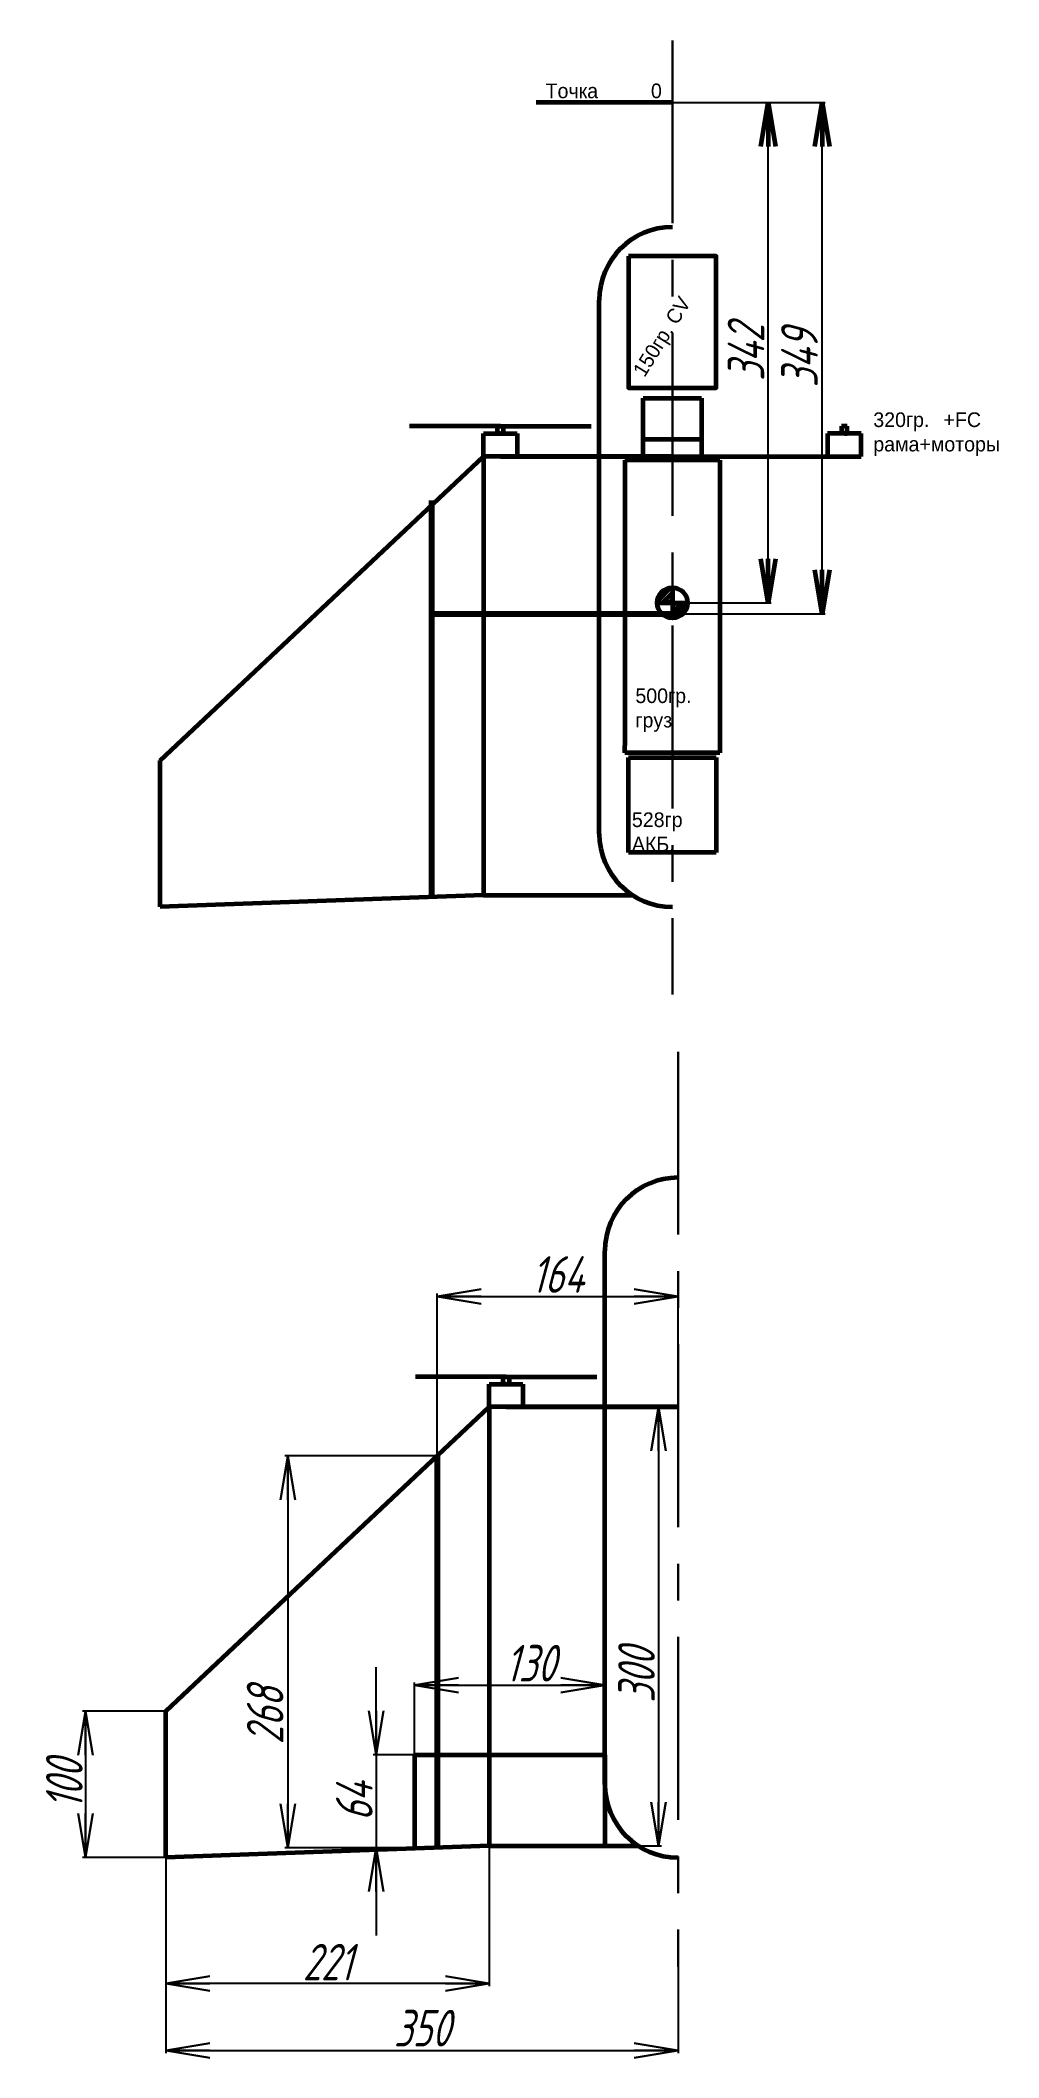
# Model space of a CAD drawing. Header units: millimetres. Extents: x 229 to 883, y 293 to 1672.
import ezdxf

# ---------------------------------------------------------------- set-up
doc = ezdxf.new("R2010")
doc.units = ezdxf.units.MM
doc.linetypes.add('CENTER', pattern=[2, 1.25, -0.25, 0.25, -0.25])
for name, color, linetype, lineweight in [('_axes (Оси)', 6, 'CENTER', 30), ('_basic (Основной)', 4, 'Continuous', 60), ('_inscription (Знаки)', 30, 'Continuous', 80), ('_remote (Тонкий)', 9, 'Continuous', 30), ('_text (Надписи)', 2, 'Continuous', 30)]:
    doc.layers.add(name, color=color, linetype=linetype, lineweight=lineweight)
doc.layers.get('0').off()
doc.styles.add('ESKD', font='eskd.shx', dxfattribs={"width": 0.9, "oblique": 15})
doc.dimstyles.new('ESKD', dxfattribs={"dimtxt": 25, "dimasz": 30, "dimexe": 2, "dimexo": 0, "dimgap": 2, "dimtad": 1, "dimtoh": 1, "dimzin": 12, "dimdsep": 46, "dimtxsty": 'ESKD', "dimblk1": 'OPEN', "dimblk2": 'OPEN', "dimsah": 1, "dimcen": 5, "dimclrd": 9, "dimclre": 9, "dimclrt": 2, "dimadec": 0, "dimazin": 0, "dimtfac": 1, "dimtmove": 0, "dimatfit": 3, "dimldrblk": 'OPEN', "dimfxl": 1, "dimtolj": 1, "dimtzin": 12, "dimarcsym": 0})

# ---------------------------------------------------------------- blocks, each defined once
blk = doc.blocks.new('y')
at = {"layer": '_basic (Основной)'}
for p, q in [((6567.9, 4304.7), (6535.4, 4304.7)), ((6535.4, 4304.7), (6535.4, 4109.7)), ((6600.4, 4304.7), (6567.9, 4304.7)), ((6600.4, 4304.7), (6600.4, 4104.7)), ((6535.4, 4104.7), (6535.4, 4109.7)), ((6600.4, 4104.7), (6535.4, 4104.7))]:
    blk.add_line(p, q, dxfattribs=at)
at = {"layer": '_text (Надписи)', "insert": (6542.6, 4148.7), "char_height": 10, "attachment_point": 1}
blk.add_mtext_dynamic_manual_height_columns('500гр.\\Pгруз', width=71.282, gutter_width=12.5, heights=[26.8], dxfattribs=at)
blk = doc.blocks.new('_OPEN')
at = {"color": 0, "linetype": 'ByBlock'}
for p, q in [((-1, 0.167), (0, 0)), ((0, 0), (-1, -0.167)), ((0, 0), (-1, 0))]:
    blk.add_line(p, q, dxfattribs=at)
blk = doc.blocks.new('*D30')
at = {"layer": '_remote (Тонкий)', "color": 9, "lineweight": -2, "transparency": 16777216}
for p, q in [((314.3, 529.8), (257.5, 529.8)), ((259.5, 499.8), (259.5, 459.8)), ((314.3, 429.8), (257.5, 429.8))]:
    blk.add_line(p, q, dxfattribs=at)
at = {"layer": '_remote (Тонкий)', "color": 9, "lineweight": -2, "transparency": 16777216, "xscale": 30, "yscale": 30, "zscale": 30}
for p, rotation in [((259.5, 529.8), 90), ((259.5, 429.8), 270)]:
    blk.add_blockref('_OPEN', p, dxfattribs=dict(at, rotation=rotation))
at = {"layer": '_remote (Тонкий)', "color": 2, "transparency": 16777216, "insert": (245, 479.8), "char_height": 25, "attachment_point": 5, "rotation": 90, "style": 'ESKD'}
blk.add_mtext('\\A1;100', dxfattribs=at)
blk = doc.blocks.new('*D31')
at = {"layer": '_remote (Тонкий)', "color": 9, "lineweight": -2, "transparency": 16777216}
for p, q in [((535.3, 737.7), (653, 737.7)), ((651, 707.7), (651, 467.7)), ((535.3, 437.7), (653, 437.7))]:
    blk.add_line(p, q, dxfattribs=at)
at = {"layer": '_remote (Тонкий)', "color": 9, "lineweight": -2, "transparency": 16777216, "xscale": 30, "yscale": 30, "zscale": 30}
for p, rotation in [((651, 737.7), 90), ((651, 437.7), 270)]:
    blk.add_blockref('_OPEN', p, dxfattribs=dict(at, rotation=rotation))
at = {"layer": '_remote (Тонкий)', "color": 2, "transparency": 16777216, "insert": (635.9, 554.4), "char_height": 25, "attachment_point": 5, "rotation": 90, "style": 'ESKD'}
blk.add_mtext('\\A1;300', dxfattribs=at)
blk = doc.blocks.new('*D32')
at = {"layer": '_remote (Тонкий)', "color": 9, "lineweight": -2, "transparency": 16777216}
for p, q in [((499.8, 704.3), (395.6, 704.3)), ((397.6, 674.3), (397.6, 466.5)), ((499.8, 436.5), (395.6, 436.5))]:
    blk.add_line(p, q, dxfattribs=at)
at = {"layer": '_remote (Тонкий)', "color": 9, "lineweight": -2, "transparency": 16777216, "xscale": 30, "yscale": 30, "zscale": 30}
for p, rotation in [((397.6, 704.3), 90), ((397.6, 436.5), 270)]:
    blk.add_blockref('_OPEN', p, dxfattribs=dict(at, rotation=rotation))
at = {"layer": '_remote (Тонкий)', "color": 2, "transparency": 16777216, "insert": (382.2, 526.8), "char_height": 25, "attachment_point": 5, "rotation": 90, "style": 'ESKD'}
blk.add_mtext('\\A1;268', dxfattribs=at)
blk = doc.blocks.new('*D33')
at = {"layer": '_remote (Тонкий)', "color": 9, "lineweight": -2, "transparency": 16777216}
for p, q in [((314.3, 429.8), (314.3, 296)), ((664.3, 355), (664.3, 296)), ((344.3, 298), (634.3, 298))]:
    blk.add_line(p, q, dxfattribs=at)
at = {"layer": '_remote (Тонкий)', "color": 9, "lineweight": -2, "transparency": 16777216, "xscale": 30, "yscale": 30, "zscale": 30, "rotation": 180}
blk.add_blockref('_OPEN', (314.3, 298), dxfattribs=at)
at = {"layer": '_remote (Тонкий)', "color": 9, "lineweight": -2, "transparency": 16777216, "xscale": 30, "yscale": 30, "zscale": 30}
blk.add_blockref('_OPEN', (664.3, 298), dxfattribs=at)
at = {"layer": '_remote (Тонкий)', "color": 2, "transparency": 16777216, "insert": (489.3, 313.2), "char_height": 25, "attachment_point": 5, "style": 'ESKD'}
blk.add_mtext('\\A1;350', dxfattribs=at)
blk = doc.blocks.new('*D34')
at = {"layer": '_remote (Тонкий)', "color": 9, "lineweight": -2, "transparency": 16777216}
for p, q in [((314.3, 429.8), (314.3, 341.8)), ((535.3, 437.7), (535.3, 341.8)), ((505.3, 343.8), (344.3, 343.8))]:
    blk.add_line(p, q, dxfattribs=at)
at = {"layer": '_remote (Тонкий)', "color": 9, "lineweight": -2, "transparency": 16777216, "xscale": 30, "yscale": 30, "zscale": 30, "rotation": 180}
blk.add_blockref('_OPEN', (314.3, 343.8), dxfattribs=at)
at = {"layer": '_remote (Тонкий)', "color": 9, "lineweight": -2, "transparency": 16777216, "xscale": 30, "yscale": 30, "zscale": 30}
blk.add_blockref('_OPEN', (535.3, 343.8), dxfattribs=at)
at = {"layer": '_remote (Тонкий)', "color": 2, "transparency": 16777216, "insert": (424.8, 358.3), "char_height": 25, "attachment_point": 5, "style": 'ESKD'}
blk.add_mtext('\\A1;221', dxfattribs=at)
blk = doc.blocks.new('*D35')
at = {"layer": '_remote (Тонкий)', "color": 9, "lineweight": -2, "transparency": 16777216}
for p, q in [((499.8, 704.3), (499.8, 815.3)), ((664.3, 737.7), (664.3, 815.3)), ((529.8, 813.3), (634.3, 813.3))]:
    blk.add_line(p, q, dxfattribs=at)
at = {"layer": '_remote (Тонкий)', "color": 9, "lineweight": -2, "transparency": 16777216, "xscale": 30, "yscale": 30, "zscale": 30, "rotation": 180}
blk.add_blockref('_OPEN', (499.8, 813.3), dxfattribs=at)
at = {"layer": '_remote (Тонкий)', "color": 9, "lineweight": -2, "transparency": 16777216, "xscale": 30, "yscale": 30, "zscale": 30}
blk.add_blockref('_OPEN', (664.3, 813.3), dxfattribs=at)
at = {"layer": '_remote (Тонкий)', "color": 2, "transparency": 16777216, "insert": (582, 828.3), "char_height": 25, "attachment_point": 5, "style": 'ESKD'}
blk.add_mtext('\\A1;164', dxfattribs=at)
blk = doc.blocks.new('*D36')
at = {"layer": '_remote (Тонкий)', "color": 9, "lineweight": -2, "transparency": 16777216}
for p, q in [((484.3, 500), (484.3, 549.5)), ((514.3, 547.5), (584.3, 547.5)), ((614.3, 500), (614.3, 549.5))]:
    blk.add_line(p, q, dxfattribs=at)
at = {"layer": '_remote (Тонкий)', "color": 9, "lineweight": -2, "transparency": 16777216, "xscale": 30, "yscale": 30, "zscale": 30, "rotation": 180}
blk.add_blockref('_OPEN', (484.3, 547.5), dxfattribs=at)
at = {"layer": '_remote (Тонкий)', "color": 9, "lineweight": -2, "transparency": 16777216, "xscale": 30, "yscale": 30, "zscale": 30}
blk.add_blockref('_OPEN', (614.3, 547.5), dxfattribs=at)
at = {"layer": '_remote (Тонкий)', "color": 2, "transparency": 16777216, "insert": (563.4, 562.6), "char_height": 25, "attachment_point": 5, "style": 'ESKD'}
blk.add_mtext('\\A1;130', dxfattribs=at)
blk = doc.blocks.new('*D37')
at = {"layer": '_remote (Тонкий)', "color": 9, "lineweight": -2, "transparency": 16777216}
for p, q in [((458.1, 530), (458.1, 560)), ((484.3, 500), (456.1, 500)), ((458.1, 500), (458.1, 436.5)), ((484.3, 436.5), (456.1, 436.5)), ((458.1, 406.5), (458.1, 376.5))]:
    blk.add_line(p, q, dxfattribs=at)
at = {"layer": '_remote (Тонкий)', "color": 9, "lineweight": -2, "transparency": 16777216, "xscale": 30, "yscale": 30, "zscale": 30}
for p, rotation in [((458.1, 500), 270), ((458.1, 436.5), 90)]:
    blk.add_blockref('_OPEN', p, dxfattribs=dict(at, rotation=rotation))
at = {"layer": '_remote (Тонкий)', "color": 2, "transparency": 16777216, "insert": (443.1, 468.2), "char_height": 25, "attachment_point": 5, "rotation": 90, "style": 'ESKD'}
blk.add_mtext('\\A1;64', dxfattribs=at)
blk = doc.blocks.new('*D38')
at = {"layer": '_basic (Основной)', "color": 9, "lineweight": -2, "transparency": 16777216}
for p, q in [((660.4, 1629.2), (727.8, 1629.2)), ((725.8, 1317.3), (725.8, 1599.2)), ((670.8, 1287.3), (727.8, 1287.3))]:
    blk.add_line(p, q, dxfattribs=at)
at = {"layer": '_basic (Основной)', "color": 9, "lineweight": -2, "transparency": 16777216, "xscale": 30, "yscale": 30, "zscale": 30}
for p, rotation in [((725.8, 1629.2), 90), ((725.8, 1287.3), 270)]:
    blk.add_blockref('_OPEN', p, dxfattribs=dict(at, rotation=rotation))
at = {"layer": '_basic (Основной)', "color": 2, "transparency": 16777216, "insert": (710.7, 1458.3), "char_height": 25, "attachment_point": 5, "rotation": 90, "style": 'ESKD'}
blk.add_mtext('\\A1;342', dxfattribs=at)
blk = doc.blocks.new('*D39')
at = {"layer": '_basic (Основной)', "color": 9, "lineweight": -2, "transparency": 16777216}
for p, q in [((660.4, 1629.2), (764.8, 1629.2)), ((762.8, 1309.8), (762.8, 1599.2)), ((660.4, 1279.8), (764.8, 1279.8))]:
    blk.add_line(p, q, dxfattribs=at)
at = {"layer": '_basic (Основной)', "color": 9, "lineweight": -2, "transparency": 16777216, "xscale": 30, "yscale": 30, "zscale": 30}
for p, rotation in [((762.8, 1629.2), 90), ((762.8, 1279.8), 270)]:
    blk.add_blockref('_OPEN', p, dxfattribs=dict(at, rotation=rotation))
at = {"layer": '_basic (Основной)', "color": 2, "transparency": 16777216, "insert": (747.2, 1454.5), "char_height": 25, "attachment_point": 5, "rotation": 90, "style": 'ESKD'}
blk.add_mtext('\\A1;349', dxfattribs=at)

msp = doc.modelspace()

# ---------------------------------------------------------------- hatches: boundary and pattern name
at = {"layer": '_basic (Основной)'}
h = msp.add_hatch(dxfattribs=at)
h.set_pattern_fill('ANSI31', color=0)
h.set_pattern_definition([(45, (-5714.7663, -1884.0098), (-2.245064, 2.245064), [])])
h.paths.add_polyline_path([(650.003, 1287.331), (670.787, 1287.331, 1)])
h.paths.add_polyline_path([(670.787, 1287.331, 0.41421356), (660.395, 1297.723), (660.395, 1276.939, 0.41421356)])

# ---------------------------------------------------------------- linework, layer by layer
at = {"layer": '_axes (Оси)', "ltscale": 100}
for p, q in [((660.395, 1671.729), (660.395, 1019.617)), ((664.297, 980.552), (664.297, 354.993))]:
    msp.add_line(p, q, dxfattribs=at)
at = {"layer": '_basic (Основной)'}
for p, q in [((660.395, 1629.177), (567.24, 1629.177)), ((610.395, 1408.272), (610.395, 1494.124)), ((640.395, 1387.411), (640.395, 1427.133)), ((640.395, 1427.133), (680.395, 1427.133)), ((680.395, 1427.133), (680.395, 1387.411)), ((542.893, 1407.945), (480.893, 1407.945)), ((540.893, 1402.945), (540.893, 1407.945)), ((540.893, 1407.945), (544.893, 1407.945)), ((542.893, 1407.945), (604.893, 1407.945)), ((544.893, 1407.945), (544.893, 1402.945)), ((610.395, 1129.464), (610.395, 1408.272)), ((779.893, 1407.945), (775.893, 1407.945)), ((775.893, 1407.945), (775.893, 1402.945)), ((779.893, 1402.945), (779.893, 1407.945)), ((531.393, 1387.411), (531.393, 1402.945)), ((531.393, 1402.945), (554.393, 1402.945)), ((542.893, 1402.945), (540.893, 1402.945)), ((554.393, 1402.945), (554.393, 1387.411)), ((640.395, 1399.177), (680.395, 1399.177)), ((789.393, 1402.945), (766.393, 1402.945)), ((766.393, 1402.945), (766.393, 1387.411)), ((777.893, 1402.945), (779.893, 1402.945)), ((789.393, 1387.411), (789.393, 1402.945)), ((310.395, 1179.464), (531.393, 1387.411)), ((531.393, 1387.411), (531.393, 1087.411)), ((542.893, 1387.411), (531.393, 1387.411)), ((660.393, 1387.411), (542.893, 1387.411)), ((542.893, 1387.411), (777.893, 1387.411)), ((777.893, 1387.411), (789.393, 1387.411)), ((660.395, 1297.723), (660.395, 1276.939)), ((650.003, 1287.331), (670.787, 1287.331)), ((310.395, 1079.464), (310.395, 1179.464)), ((630.395, 1181.677), (690.395, 1181.677)), ((630.395, 1116.677), (630.395, 1181.677)), ((690.395, 1181.677), (690.395, 1116.677)), ((690.395, 1116.677), (630.395, 1116.677)), ((531.393, 1087.411), (310.395, 1079.464)), ((531.393, 1087.411), (633.348, 1087.411)), ((614.297, 758.6), (614.297, 844.452)), ((614.297, 479.792), (614.297, 758.6)), ((546.795, 758.272), (484.795, 758.272)), ((535.295, 737.739), (535.295, 753.272)), ((535.295, 753.272), (558.295, 753.272)), ((544.795, 753.272), (544.795, 758.272)), ((544.795, 758.272), (548.795, 758.272)), ((546.795, 753.272), (544.795, 753.272)), ((546.795, 758.272), (608.795, 758.272)), ((548.795, 758.272), (548.795, 753.272)), ((558.295, 753.272), (558.295, 737.739)), ((314.297, 529.792), (535.295, 737.739)), ((535.295, 737.739), (535.295, 437.739)), ((546.795, 737.739), (535.295, 737.739)), ((664.295, 737.739), (546.795, 737.739)), ((546.795, 737.739), (664.297, 737.739)), ((314.297, 429.792), (314.297, 529.792)), ((484.297, 500.027), (614.297, 500.027)), ((484.297, 500.027), (484.297, 435.905)), ((614.297, 500.027), (614.297, 437.739)), ((535.295, 437.739), (314.297, 429.792)), ((535.295, 437.739), (637.25, 437.739))]:
    msp.add_line(p, q, dxfattribs=at)
msp.add_lwpolyline([(630.395, 1524.177), (630.395, 1434.177), (690.395, 1434.177), (690.395, 1524.177)], close=True, dxfattribs=at)
msp.add_circle((660.395, 1287.331), 10.392, dxfattribs=at)
for centre, start, end in [((660.395, 1494.124), 90, 180), ((660.395, 1129.464), 180, 270), ((664.297, 844.452), 90, 180), ((664.297, 479.792), 180, 270)]:
    msp.add_arc(centre, 50, start, end, dxfattribs=at)
at = {"layer": '_inscription (Знаки)'}
for p, q in [((495.894, 1357.221), (495.894, 1086.135)), ((495.894, 1279.804), (660.395, 1279.804)), ((499.796, 704.336), (499.796, 436.463))]:
    msp.add_line(p, q, dxfattribs=at)

# ---------------------------------------------------------------- block references
at = {"layer": '_basic (Основной)'}
msp.add_blockref('y', (-5907.469, -2919.883), dxfattribs=at)

# ---------------------------------------------------------------- texts
at = {"layer": '_text (Надписи)'}
note = msp.add_mtext_dynamic_manual_height_columns('Точка \\P', width=35.44206, gutter_width=36.529, heights=[15.647, 0], dxfattribs=dict(at, insert=(573.782, 1642.207), char_height=10, attachment_point=1))
for column, words in zip(note.columns.linked_columns, ['0\\P']):
    column.text = words
at = {"layer": '_text (Надписи)', "insert": (632.866, 1446.168), "char_height": 10, "attachment_point": 1, "rotation": 58.146391}
msp.add_mtext_dynamic_manual_height_columns('150гр. CV', width=88.4521, gutter_width=12.5, heights=[26.81], dxfattribs=at)
at = {"layer": '_text (Надписи)'}
note = msp.add_mtext_dynamic_manual_height_columns('320гр.\\Pрама+моторы\\P', width=35.44206, gutter_width=12.5, heights=[26.81, 0], dxfattribs=dict(at, insert=(797.662, 1417.457), char_height=10, attachment_point=1))
for column, words in zip(note.columns.linked_columns, ['+FC']):
    column.text = words
at = {"layer": '_text (Надписи)', "insert": (632.765, 1144.071), "char_height": 10, "attachment_point": 1}
msp.add_mtext_dynamic_manual_height_columns('528гр\\PАКБ.', width=71.28159, gutter_width=12.5, heights=[26.81], dxfattribs=at)

# ---------------------------------------------------------------- dimensions: what is measured, and where the dimension line sits
at = {"layer": '_basic (Основной)'}
for base, p1, picture, middle in [((725.798, 1629.177), (670.787, 1287.331), '*D38', (710.651, 1458.254)), ((762.82, 1629.177), (660.395, 1279.804), '*D39', (747.155, 1454.49))]:
    dim = msp.add_linear_dim(base=base, p1=p1, p2=(660.395, 1629.177), angle=90, dimstyle='ESKD', override={"dimdec": 0}, dxfattribs=at)
    dim.commit()
    dim.dimension.update_dxf_attribs({"geometry": picture, "text_midpoint": middle})
at = {"layer": '_remote (Тонкий)'}
dim = msp.add_linear_dim(base=(664.295, 813.303), p1=(499.796, 704.336), p2=(664.295, 737.739), dimstyle='ESKD', override={"dimdec": 0}, dxfattribs=at)
dim.commit()
dim.dimension.update_dxf_attribs({"geometry": '*D35', "text_midpoint": (582.046, 828.32)})
dim = msp.add_linear_dim(base=(651.008, 437.739), p1=(535.295, 737.739), p2=(535.295, 437.739), angle=90, dimstyle='ESKD', dxfattribs=at)
dim.commit()
dim.dimension.update_dxf_attribs({"geometry": '*D31', "text_midpoint": (651.008, 554.377), "dimtype": 160})
dim = msp.add_linear_dim(base=(397.588, 436.463), p1=(499.796, 704.336), p2=(499.796, 436.463), angle=90, dimstyle='ESKD', override={"dimdec": 0}, dxfattribs=at)
dim.commit()
dim.dimension.update_dxf_attribs({"geometry": '*D32', "text_midpoint": (397.588, 526.832), "dimtype": 160})
dim = msp.add_linear_dim(base=(614.297, 547.491), p1=(484.297, 500.027), p2=(614.297, 500.027), dimstyle='ESKD', override={"dimdec": 0}, dxfattribs=at)
dim.commit()
dim.dimension.update_dxf_attribs({"geometry": '*D36', "text_midpoint": (563.418, 547.491), "dimtype": 160})
dim = msp.add_linear_dim(base=(458.113, 436.463), p1=(484.297, 500.027), p2=(484.297, 436.463), angle=90, dimstyle='ESKD', override={"dimdec": 0}, dxfattribs=at)
dim.commit()
dim.dimension.update_dxf_attribs({"geometry": '*D37', "text_midpoint": (443.096, 468.245)})
dim = msp.add_linear_dim(base=(259.532, 429.792), p1=(314.297, 529.792), p2=(314.297, 429.792), angle=90, dimstyle='ESKD', dxfattribs=at)
dim.commit()
dim.dimension.update_dxf_attribs({"geometry": '*D30', "text_midpoint": (245.032, 479.792)})
for base, p1, p2, picture, middle in [((314.297, 343.762), (535.295, 437.739), (314.297, 429.792), '*D34', (424.796, 358.262)), ((664.297, 298.035), (314.297, 429.792), (664.297, 354.993), '*D33', (489.297, 313.182))]:
    dim = msp.add_linear_dim(base=base, p1=p1, p2=p2, dimstyle='ESKD', dxfattribs=at)
    dim.commit()
    dim.dimension.update_dxf_attribs({"geometry": picture, "text_midpoint": middle})

doc.saveas('drawing.dxf')
